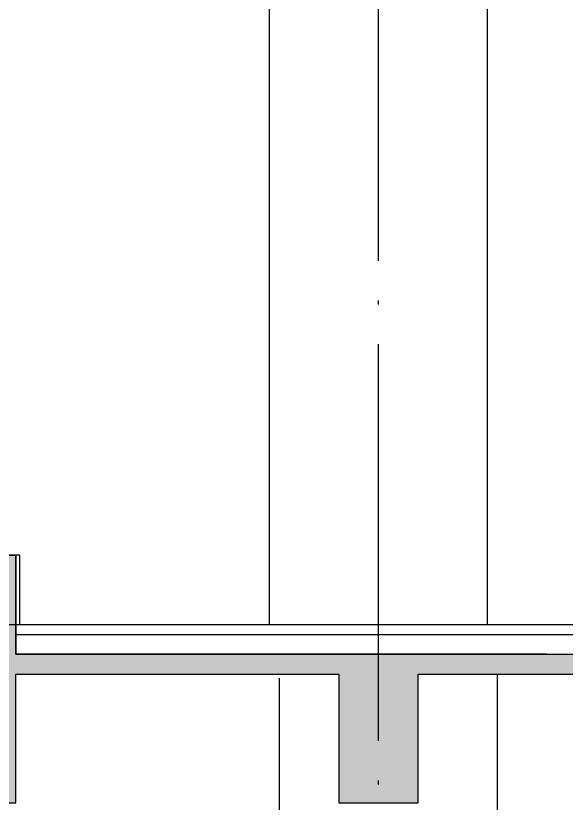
# Model space of a CAD drawing. Extents: x 1980812 to 2578970, y -669191 to 284498.
# Drawn here: x 2539638 to 2542415, y -293392 to -289422 of the extents above; entities that cross this region are included whole.
import ezdxf

# ---------------------------------------------------------------- set-up
doc = ezdxf.new("R2010")
doc.units = 0
doc.header["$LTSCALE"] = 1000
doc.header["$MEASUREMENT"] = 0
doc.linetypes.add('DOTE', pattern=[2.42, 2, -0.2, 0.02, -0.2])
for name, color, linetype in [('A-SECT-MBND-FINE', 252, 'Continuous'), ('dote', 1, 'DOTE'), ('SPACE_HATCH', 8, 'Continuous'), ('WALL', 4, 'Continuous'), ('可见看线', 63, 'Continuous'), ('空线', 3, 'Continuous'), ('面层', 31, 'Continuous')]:
    doc.layers.add(name, color=color, linetype=linetype)

# ---------------------------------------------------------------- blocks, each defined once
blk = doc.blocks.new('11层节点')
at = {"layer": 'SPACE_HATCH'}
h = blk.add_hatch(color=256, dxfattribs=at)
h.dxf.hatch_style = 1
h.paths.add_polyline_path([(26200, -250), (19000, -250), (19000, -1350), (18500, -1350), (18500, -250), (14577.7, -250), (10600, -250), (10600, -1350), (10100, -1350), (10100, -250), (3300, -250), (3300, -900), (2900, -900), (2900, -250), (670, -250), (670, -900), (470, -900), (470, -250), (50, -250), (50, -900), (-200, -900), (-200, -700), (-200, -450), (-700, -450), (-700, -900), (-800, -900), (-800, 350), (-700, 350), (-700, -350), (-200, -350), (-200, 350), (-80, 350), (-80, -150), (470, -150), (470, 350), (670, 350), (670, -150), (14577.7, -150), (28230, -150), (28230, 350), (28430, 350), (28430, -150), (28900, -150), (28900, 350), (29100, 350), (29100, -350), (29600, -350), (29600, 350), (29700, 350), (29700, -900), (29600, -900), (29600, -450), (29100, -450), (29100, -700), (29100, -700), (29100, -900), (28850, -900), (28850, -250), (28430, -250), (28430, -900), (28230, -900), (28230, -250), (26600, -250), (26600, -900), (26200, -900)])
at = {"layer": 'A-SECT-MBND-FINE'}
blk.add_line((26600, -900, 0), (26200, -900, 0), dxfattribs=at)
at = {"layer": 'WALL'}
for p, q in [((28230, 350, 0), (28230, -150, 0)), ((28430, 350, 0), (28230, 350, 0)), ((28230, -150, 0), (28230, 350, 0)), ((28230, 350, 0), (28430, 350, 0)), ((28230, -150, 0), (14577.7, -150, 0)), ((28230, -150, 0), (25552.6, -150, 0)), ((25552.6, -150, 0), (28230, -150, 0)), ((26200, -250, 0), (19000, -250, 0)), ((26200, -900, 0), (26200, -250, 0)), ((28230, -250, 0), (26600, -250, 0)), ((28230, -250, 0), (26600, -250, 0)), ((26600, -250, 0), (26600, -900, 0)), ((28230, -900, 0), (28230, -250, 0)), ((28230, -900, 0), (28230, -250, 0)), ((26600, -900, 0), (26200, -900, 0)), ((28430, -900, 0), (28230, -900, 0)), ((28430, -900, 0), (28230, -900, 0))]:
    blk.add_line(p, q, dxfattribs=at)
at = {"layer": 'WALL', "elevation": 0}
blk.add_lwpolyline([(26600, -250), (26600, -900), (26200, -900), (26200, -250)], dxfattribs=at)
at = {"layer": '可见看线'}
for p, q in [((25800, -4000, 0), (25800, -250, 0)), ((26900, -4000, 0), (26900, -270, 0))]:
    blk.add_line(p, q, dxfattribs=at)
at = {"layer": '面层'}
for p, q in [((28230, 0, 0), (14577.7, 0, 0)), ((28230, -50, 0), (14577.7, -50, 0))]:
    blk.add_line(p, q, dxfattribs=at)
at = {"layer": '面层', "elevation": 0}
blk.add_lwpolyline([(28210, 0), (28210, 350), (28230, 350)], dxfattribs=at)
blk = doc.blocks.new('A$C5E1875B1')
at = {"layer": '可见看线'}
for p, q in [((25850, -4000, 0), (25850, -250, 0)), ((26950, -4000, 0), (26950, -250, 0))]:
    blk.add_line(p, q, dxfattribs=at)

msp = doc.modelspace()

# ---------------------------------------------------------------- linework, layer by layer
at = {"layer": 'dote'}
for p, q in [((2541468.4, -317277, 0), (2541468.4, -256000.4, 0)), ((2537150.5, -292490.4, 0), (2570533, -292490.4, 0))]:
    msp.add_line(p, q, dxfattribs=at)

# ---------------------------------------------------------------- block references
at = {"layer": '空线', "xscale": -1, "rotation": 359.9999999999997}
for name, p in [('A$C5E1875B1', (2567868.4, -288490.4, 0)), ('11层节点', (2567868.4, -292490.4, 0))]:
    msp.add_blockref(name, p, dxfattribs=at)

doc.saveas('drawing.dxf')
